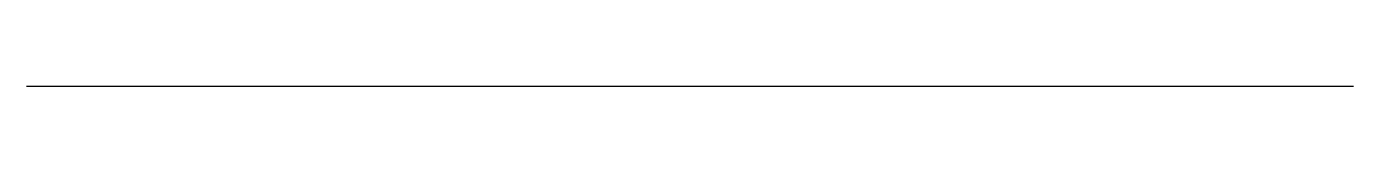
# Model space of a CAD drawing. Header units: metres. Extents: x 8.1 to 38, y 15.7 to 15.7.
import ezdxf

# ---------------------------------------------------------------- set-up
doc = ezdxf.new("R2010")
doc.units = ezdxf.units.M
doc.layers.add('1', color=7, linetype='Continuous')

msp = doc.modelspace()

# ---------------------------------------------------------------- linework, layer by layer
at = {"layer": '1'}
msp.add_line((8.05, 15.7), (38.05, 15.7), dxfattribs=at)

doc.saveas('drawing.dxf')
